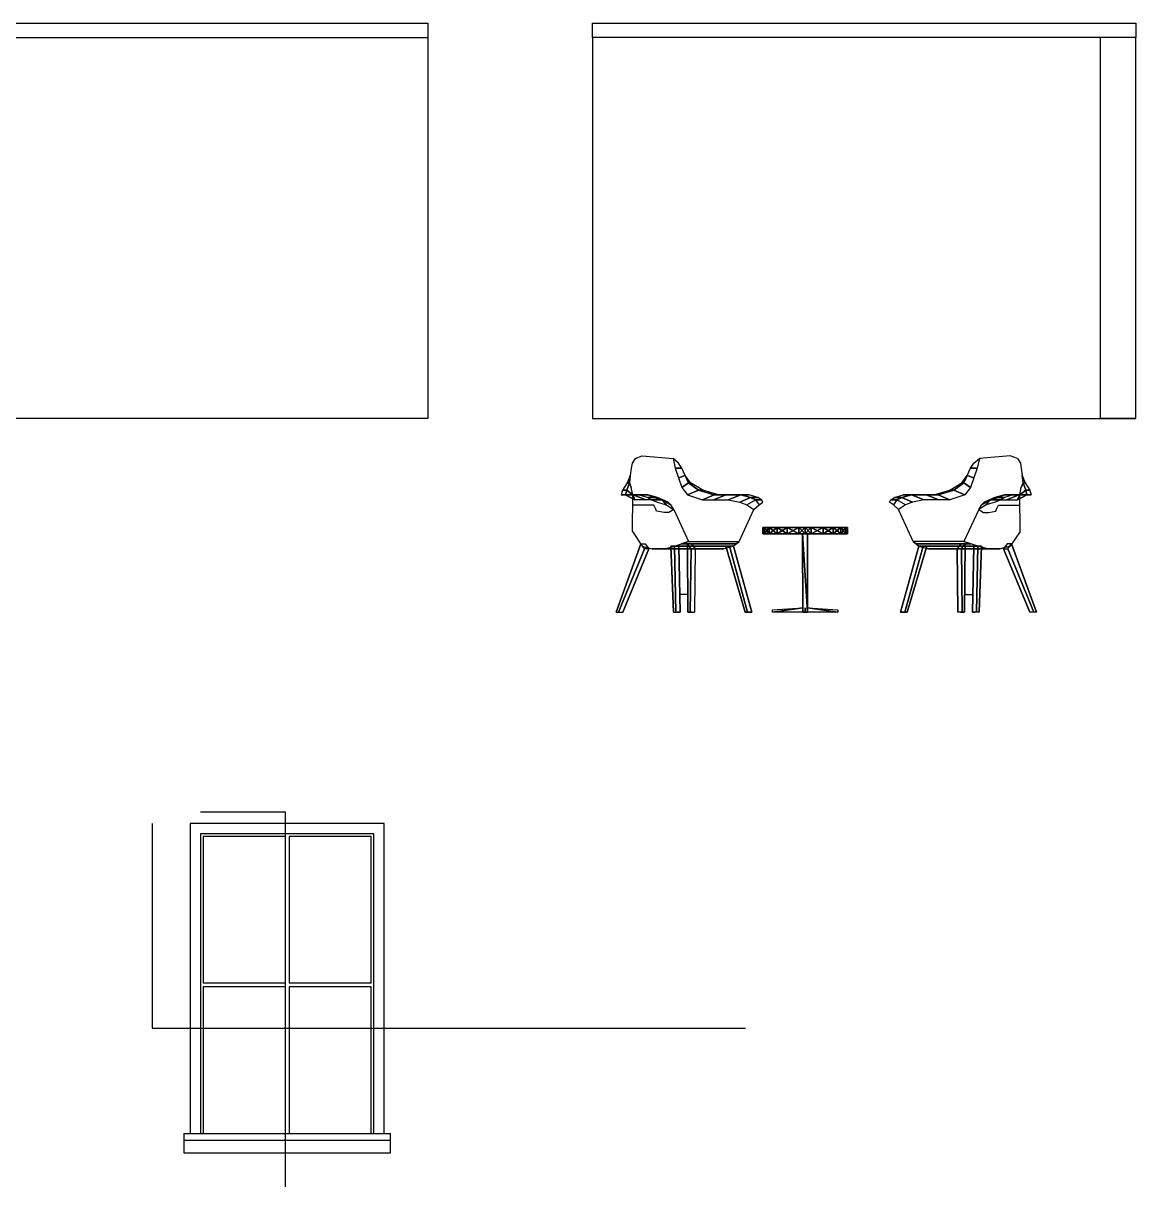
# Model space of a CAD drawing. Header units: millimetres. Extents: x -178199094 to 13669908, y -30538122 to 6091408.
# Drawn here: x 6821302 to 6829185, y 309113 to 317354 of the extents above; entities that cross this region are included whole.
import ezdxf

# ---------------------------------------------------------------- set-up
doc = ezdxf.new("R2010")
doc.units = ezdxf.units.MM
doc.layers.add('FUR', color=42, linetype='Continuous')
doc.layers.add('SKIRTING', color=2, linetype='Continuous')

# ---------------------------------------------------------------- blocks, each defined once
blk = doc.blocks.new('30x48b')
for p, q in [((1, 51), (1, 3)), ((31, 51), (1, 51)), ((31, 3), (31, 51)), ((2.6, 49.4), (2.6, 3)), ((29.4, 49.4), (2.6, 49.4)), ((3, 49), (3, 26.3)), ((15.7, 49), (3, 49)), ((15.7, 49), (15.7, 26.3)), ((29, 49), (16.3, 49)), ((16.3, 49), (16.3, 26.3)), ((29, 26.3), (29, 49)), ((29.4, 3), (29.4, 49.4)), ((15.7, 26.3), (3, 26.3)), ((15.7, 25.7), (3, 25.7)), ((3, 25.7), (3, 3)), ((15.7, 25.7), (15.7, 3)), ((29, 26.3), (16.3, 26.3)), ((29, 25.7), (16.3, 25.7)), ((16.3, 25.7), (16.3, 3)), ((29, 3), (29, 25.7)), ((0, 3), (0, 0)), ((0, 3), (32, 3)), ((0, 2), (32, 2)), ((32, 0), (32, 3)), ((0, 0), (32, 0))]:
    blk.add_line(p, q)

msp = doc.modelspace()

# ---------------------------------------------------------------- linework, layer by layer
at = {"color": 18, "true_color": 0x000000}
for points in [[(6813818.44277, 317254.34743), (6813818.44277, 317354.34743), (6824168.44277, 317354.34743), (6824168.44277, 317254.34743)], [(6825334.95631, 317254.34743), (6825334.95631, 317354.34743), (6829184.95631, 317354.34743), (6829184.95631, 317254.34743)], [(6829184.95631, 314554.34743), (6828934.95631, 314554.34743), (6828934.95631, 317254.34743)]]:
    msp.add_lwpolyline(points, dxfattribs=at)
at = {"color": 253}
for points in [[(6822558.69867, 311767.51232), (6823158.69867, 311767.51232), (6823158.69867, 309112.56114)], [(6822214.12222, 311685.65507), (6822214.12222, 310235.65507), (6826419.87449, 310235.65507)]]:
    msp.add_lwpolyline(points, dxfattribs=at)
at = {"layer": 'FUR', "color": 7, "linetype": 'ByBlock'}
for p, q in [((6825770.70342, 313939.53137, -559.16737), (6825619.60311, 313941.28935, -561.91199)), ((6825785.29141, 313913.02965, -559.16737), (6825770.70342, 313939.53137, -559.16737)), ((6828197.95013, 313913.02965, -559.16737), (6828212.53812, 313939.53137, -559.16737)), ((6828212.53812, 313939.53137, -559.16737), (6828363.63844, 313941.28935, -561.91199)), ((6825789.26961, 313897.12841, -559.16737), (6825785.29141, 313913.02965, -559.16737)), ((6825842.31728, 313889.17813, -559.16737), (6825789.26961, 313897.12841, -559.16737)), ((6825876.13541, 313888.51541, -559.16737), (6825842.31728, 313889.17813, -559.16737)), ((6825910.75565, 313909.12699, 159.3835), (6825876.13541, 313888.51541, -559.16737)), ((6828072.48589, 313909.12699, 159.3835), (6828107.10613, 313888.51541, -559.16737)), ((6828107.10613, 313888.51541, -559.16737), (6828140.92427, 313889.17813, -559.16737)), ((6828140.92427, 313889.17813, -559.16737), (6828193.97193, 313897.12841, -559.16737)), ((6828193.97193, 313897.12841, -559.16737), (6828197.95013, 313913.02965, -559.16737))]:
    msp.add_line(p, q, dxfattribs=at)
at = {"layer": 'FUR', "color": 7}
for p, q in [((6826008.77243, 313307.48719, -876.80699), (6825955.78228, 313307.48719, -876.80699)), ((6827974.46911, 313307.48719, -876.80699), (6828027.45926, 313307.48719, -876.80699))]:
    msp.add_line(p, q, dxfattribs=at)
at = {"layer": 'FUR', "color": 18, "true_color": 0x000000}
for points in [[(6813818.44277, 317254.34743), (6824168.44277, 317254.34743), (6824168.44277, 314554.34743), (6813818.44277, 314554.34743), (6813818.44277, 317254.34743)], [(6825334.95631, 314554.34743), (6829184.95631, 314554.34743), (6829184.95631, 317254.34743), (6825334.95631, 317254.34743), (6825334.95631, 314554.34743)]]:
    msp.add_lwpolyline(points, dxfattribs=at)
at = {"layer": 'FUR', "color": 7, "linetype": 'ByBlock'}
for points, invisible_edges in [([(6825906.41125, 314272.18549, -816.29724), (6825921.38353, 314203.03149, -824.94149), (6825945.00006, 314237.60849, -818.61346)], 2), ([(6828076.83029, 314272.18549, -816.29724), (6828061.85801, 314203.03149, -824.94149), (6828038.24148, 314237.60849, -818.61346)], 2), ([(6825945.00006, 314237.60849, -818.61346), (6825921.38353, 314203.03149, -824.94149), (6825968.61659, 314203.03149, -812.28543)], 1), ([(6825921.38353, 314203.03149, -824.94149), (6825945.00006, 314133.87749, -818.61346), (6825968.61659, 314203.03149, -812.28543)], 2), ([(6825992.23312, 314151.16599, -805.95739), (6825968.61659, 314203.03149, -812.28543), (6825945.00006, 314133.87749, -818.61346)], 2), ([(6827991.00842, 314151.16599, -805.95739), (6828014.62495, 314203.03149, -812.28543), (6828038.24148, 314133.87749, -818.61346)], 2), ([(6828038.24148, 314237.60849, -818.61346), (6828061.85801, 314203.03149, -824.94149), (6828014.62495, 314203.03149, -812.28543)], 1), ([(6828061.85801, 314203.03149, -824.94149), (6828038.24148, 314133.87749, -818.61346), (6828014.62495, 314203.03149, -812.28543)], 2), ([(6825581.65352, 314099.30049, -548.94611), (6825547.69715, 314047.43499, -469.45227), (6825596.6258, 314099.30049, -557.59036)], 2), ([(6825577.64171, 314047.43499, -486.74077), (6825596.6258, 314099.30049, -557.59036), (6825547.69715, 314047.43499, -469.45227)], 2), ([(6825620.24233, 314012.85799, -551.26233), (6825596.6258, 314099.30049, -557.59036), (6825577.64171, 314047.43499, -486.74077)], 1), ([(6825596.6258, 314099.30049, -557.59036), (6825609.28186, 314064.72349, -604.82342), (6825602.95383, 314151.16599, -581.20689)], 2), ([(6825609.28186, 314064.72349, -604.82342), (6825596.6258, 314099.30049, -557.59036), (6825620.24233, 314012.85799, -551.26233)], 2), ([(6825945.00006, 314133.87749, -818.61346), (6825968.61659, 314064.72349, -812.28543), (6825992.23312, 314151.16599, -805.95739)], 2), ([(6826015.84965, 314099.30049, -799.62936), (6825992.23312, 314151.16599, -805.95739), (6825968.61659, 314064.72349, -812.28543)], 2), ([(6825968.61659, 314064.72349, -812.28543), (6826009.52162, 314012.85799, -776.01283), (6826015.84965, 314099.30049, -799.62936)], 2), ([(6826015.84965, 314099.30049, -799.62936), (6826009.52162, 314012.85799, -776.01283), (6826086.69924, 314047.43499, -780.64527)], 1), ([(6826030.82193, 314099.30049, -808.27361), (6826015.84965, 314099.30049, -799.62936), (6826116.6438, 314047.43499, -797.93377)], 2), ([(6826086.69924, 314047.43499, -780.64527), (6826116.6438, 314047.43499, -797.93377), (6826015.84965, 314099.30049, -799.62936)], 2), ([(6827952.41961, 314099.30049, -808.27361), (6827967.39189, 314099.30049, -799.62936), (6827866.59774, 314047.43499, -797.93377)], 2), ([(6827896.5423, 314047.43499, -780.64527), (6827866.59774, 314047.43499, -797.93377), (6827967.39189, 314099.30049, -799.62936)], 2), ([(6827967.39189, 314099.30049, -799.62936), (6827973.71992, 314012.85799, -776.01283), (6827896.5423, 314047.43499, -780.64527)], 1), ([(6827967.39189, 314099.30049, -799.62936), (6827991.00842, 314151.16599, -805.95739), (6828014.62495, 314064.72349, -812.28543)], 2), ([(6828014.62495, 314064.72349, -812.28543), (6827973.71992, 314012.85799, -776.01283), (6827967.39189, 314099.30049, -799.62936)], 2), ([(6828038.24148, 314133.87749, -818.61346), (6828014.62495, 314064.72349, -812.28543), (6827991.00842, 314151.16599, -805.95739)], 2), ([(6828373.95968, 314064.72349, -604.82342), (6828386.61574, 314099.30049, -557.59036), (6828362.99921, 314012.85799, -551.26233)], 2), ([(6828362.99921, 314012.85799, -551.26233), (6828386.61574, 314099.30049, -557.59036), (6828405.59983, 314047.43499, -486.74077)], 1), ([(6828386.61574, 314099.30049, -557.59036), (6828373.95968, 314064.72349, -604.82342), (6828380.28771, 314151.16599, -581.20689)], 2), ([(6828401.58802, 314099.30049, -548.94611), (6828435.54439, 314047.43499, -469.45227), (6828386.61574, 314099.30049, -557.59036)], 2), ([(6828405.59983, 314047.43499, -486.74077), (6828386.61574, 314099.30049, -557.59036), (6828435.54439, 314047.43499, -469.45227)], 2), ([(6825547.69715, 314047.43499, -469.45227), (6825539.67353, 314012.85799, -345.04159), (6825577.64171, 314047.43499, -486.74077)], 2), ([(6825569.61809, 314012.85799, -362.33009), (6825577.64171, 314047.43499, -486.74077), (6825539.67353, 314012.85799, -345.04159)], 2), ([(6825539.67353, 314012.85799, -345.04159), (6825578.88297, 314012.85799, -207.97485), (6825569.61809, 314012.85799, -362.33009)], 2), ([(6825635.83524, 313978.28099, -420.52362), (6825577.64171, 314047.43499, -486.74077), (6825569.61809, 314012.85799, -362.33009)], 1), ([(6825623.79981, 314012.85799, -233.9076), (6825569.61809, 314012.85799, -362.33009), (6825578.88297, 314012.85799, -207.97485)], 2), ([(6825635.83524, 313978.28099, -420.52362), (6825569.61809, 314012.85799, -362.33009), (6825713.63349, 313978.28099, -285.7731)], 2), ([(6825713.63349, 313978.28099, -285.7731), (6825569.61809, 314012.85799, -362.33009), (6825623.79981, 314012.85799, -233.9076)], 1), ([(6825620.24233, 314012.85799, -551.26233), (6825577.64171, 314047.43499, -486.74077), (6825635.83524, 313978.28099, -420.52362)], 2), ([(6825578.88297, 314012.85799, -207.97485), (6825667.64169, 314012.85799, -19.66323), (6825623.79981, 314012.85799, -233.9076)], 2), ([(6825635.83524, 313978.28099, -420.52362), (6825617.92611, 313753.53049, -589.85114), (6825620.24233, 314012.85799, -551.26233)], 1), ([(6825713.63349, 313978.28099, -285.7731), (6825623.79981, 314012.85799, -233.9076), (6825817.36449, 313978.28099, -106.10573)], 2), ([(6825727.53081, 314012.85799, -54.24023), (6825817.36449, 313978.28099, -106.10573), (6825623.79981, 314012.85799, -233.9076)], 2), ([(6825727.53081, 314012.85799, -54.24023), (6825623.79981, 314012.85799, -233.9076), (6825667.64169, 314012.85799, -19.66323)], 2), ([(6825667.64169, 314012.85799, -19.66323), (6825728.15144, 313995.56949, 85.14273), (6825727.53081, 314012.85799, -54.24023)], 2), ([(6825817.36449, 313978.28099, -106.10573), (6825727.53081, 314012.85799, -54.24023), (6825871.54621, 313960.99249, 22.31676)], 2), ([(6825871.54621, 313960.99249, 22.31676), (6825727.53081, 314012.85799, -54.24023), (6825796.68481, 313995.56949, 65.53801)], 1), ([(6825727.53081, 314012.85799, -54.24023), (6825728.15144, 313995.56949, 85.14273), (6825796.68481, 313995.56949, 65.53801)], 1), ([(6826009.52162, 314012.85799, -776.01283), (6826114.94821, 313978.28099, -697.13962), (6826086.69924, 314047.43499, -780.64527)], 2), ([(6826116.6438, 314047.43499, -797.93377), (6826086.69924, 314047.43499, -780.64527), (6826228.39842, 314012.85799, -742.67709)], 2), ([(6826198.45386, 314012.85799, -725.38859), (6826228.39842, 314012.85799, -742.67709), (6826086.69924, 314047.43499, -780.64527)], 2), ([(6826086.69924, 314047.43499, -780.64527), (6826114.94821, 313978.28099, -697.13962), (6826198.45386, 314012.85799, -725.38859)], 1), ([(6826114.94821, 313978.28099, -697.13962), (6826192.74646, 313978.28099, -562.3891), (6826198.45386, 314012.85799, -725.38859)], 2), ([(6826198.45386, 314012.85799, -725.38859), (6826192.74646, 313978.28099, -562.3891), (6826282.58014, 314012.85799, -614.2546)], 1), ([(6826192.74646, 313978.28099, -562.3891), (6826296.47746, 313978.28099, -382.72174), (6826282.58014, 314012.85799, -614.2546)], 2), ([(6826228.39842, 314012.85799, -742.67709), (6826198.45386, 314012.85799, -725.38859), (6826327.49699, 314012.85799, -640.18735)], 2), ([(6826282.58014, 314012.85799, -614.2546), (6826327.49699, 314012.85799, -640.18735), (6826198.45386, 314012.85799, -725.38859)], 2), ([(6826386.31115, 314012.85799, -434.58724), (6826282.58014, 314012.85799, -614.2546), (6826296.47746, 313978.28099, -382.72174)], 2), ([(6826327.49699, 314012.85799, -640.18735), (6826282.58014, 314012.85799, -614.2546), (6826446.20027, 314012.85799, -469.16424)], 2), ([(6826386.31115, 314012.85799, -434.58724), (6826446.20027, 314012.85799, -469.16424), (6826282.58014, 314012.85799, -614.2546)], 2), ([(6826296.47746, 313978.28099, -382.72174), (6826380.60374, 313960.99249, -271.58774), (6826386.31115, 314012.85799, -434.58724)], 2), ([(6826386.31115, 314012.85799, -434.58724), (6826380.60374, 313960.99249, -271.58774), (6826455.46515, 313995.56949, -314.80899)], 1), ([(6826446.20027, 314012.85799, -469.16424), (6826386.31115, 314012.85799, -434.58724), (6826506.71002, 313995.56949, -364.35827)], 2), ([(6826506.71002, 313995.56949, -364.35827), (6826386.31115, 314012.85799, -434.58724), (6826455.46515, 313995.56949, -314.80899)], 1), ([(6827537.04128, 314012.85799, -469.16424), (6827596.9304, 314012.85799, -434.58724), (6827476.53153, 313995.56949, -364.35827)], 2), ([(6827476.53153, 313995.56949, -364.35827), (6827596.9304, 314012.85799, -434.58724), (6827527.7764, 313995.56949, -314.80899)], 1), ([(6827596.9304, 314012.85799, -434.58724), (6827602.6378, 313960.99249, -271.58774), (6827527.7764, 313995.56949, -314.80899)], 1), ([(6827655.74456, 314012.85799, -640.18735), (6827700.6614, 314012.85799, -614.2546), (6827537.04128, 314012.85799, -469.16424)], 2), ([(6827596.9304, 314012.85799, -434.58724), (6827537.04128, 314012.85799, -469.16424), (6827700.6614, 314012.85799, -614.2546)], 2), ([(6827686.76408, 313978.28099, -382.72174), (6827602.6378, 313960.99249, -271.58774), (6827596.9304, 314012.85799, -434.58724)], 2), ([(6827596.9304, 314012.85799, -434.58724), (6827700.6614, 314012.85799, -614.2546), (6827686.76408, 313978.28099, -382.72174)], 2), ([(6827754.84312, 314012.85799, -742.67709), (6827784.78768, 314012.85799, -725.38859), (6827655.74456, 314012.85799, -640.18735)], 2), ([(6827700.6614, 314012.85799, -614.2546), (6827655.74456, 314012.85799, -640.18735), (6827784.78768, 314012.85799, -725.38859)], 2), ([(6827790.49508, 313978.28099, -562.3891), (6827686.76408, 313978.28099, -382.72174), (6827700.6614, 314012.85799, -614.2546)], 2), ([(6827784.78768, 314012.85799, -725.38859), (6827790.49508, 313978.28099, -562.3891), (6827700.6614, 314012.85799, -614.2546)], 1), ([(6827866.59774, 314047.43499, -797.93377), (6827896.5423, 314047.43499, -780.64527), (6827754.84312, 314012.85799, -742.67709)], 2), ([(6827784.78768, 314012.85799, -725.38859), (6827754.84312, 314012.85799, -742.67709), (6827896.5423, 314047.43499, -780.64527)], 2), ([(6827896.5423, 314047.43499, -780.64527), (6827868.29333, 313978.28099, -697.13962), (6827784.78768, 314012.85799, -725.38859)], 1), ([(6827868.29333, 313978.28099, -697.13962), (6827790.49508, 313978.28099, -562.3891), (6827784.78768, 314012.85799, -725.38859)], 2), ([(6827973.71992, 314012.85799, -776.01283), (6827868.29333, 313978.28099, -697.13962), (6827896.5423, 314047.43499, -780.64527)], 2), ([(6828165.87705, 313978.28099, -106.10573), (6828255.71073, 314012.85799, -54.24023), (6828111.69533, 313960.99249, 22.31676)], 2), ([(6828111.69533, 313960.99249, 22.31676), (6828255.71073, 314012.85799, -54.24023), (6828186.55673, 313995.56949, 65.53801)], 1), ([(6828269.60805, 313978.28099, -285.7731), (6828359.44173, 314012.85799, -233.9076), (6828165.87705, 313978.28099, -106.10573)], 2), ([(6828255.71073, 314012.85799, -54.24023), (6828165.87705, 313978.28099, -106.10573), (6828359.44173, 314012.85799, -233.9076)], 2), ([(6828255.71073, 314012.85799, -54.24023), (6828255.0901, 313995.56949, 85.14273), (6828186.55673, 313995.56949, 65.53801)], 1), ([(6828315.59985, 314012.85799, -19.66323), (6828255.0901, 313995.56949, 85.14273), (6828255.71073, 314012.85799, -54.24023)], 2), ([(6828255.71073, 314012.85799, -54.24023), (6828359.44173, 314012.85799, -233.9076), (6828315.59985, 314012.85799, -19.66323)], 2), ([(6828347.4063, 313978.28099, -420.52362), (6828413.62345, 314012.85799, -362.33009), (6828269.60805, 313978.28099, -285.7731)], 2), ([(6828269.60805, 313978.28099, -285.7731), (6828413.62345, 314012.85799, -362.33009), (6828359.44173, 314012.85799, -233.9076)], 1), ([(6828404.35857, 314012.85799, -207.97485), (6828315.59985, 314012.85799, -19.66323), (6828359.44173, 314012.85799, -233.9076)], 2), ([(6828362.99921, 314012.85799, -551.26233), (6828405.59983, 314047.43499, -486.74077), (6828347.4063, 313978.28099, -420.52362)], 2), ([(6828347.4063, 313978.28099, -420.52362), (6828405.59983, 314047.43499, -486.74077), (6828413.62345, 314012.85799, -362.33009)], 1), ([(6828347.4063, 313978.28099, -420.52362), (6828365.31543, 313753.53049, -589.85114), (6828362.99921, 314012.85799, -551.26233)], 1), ([(6828359.44173, 314012.85799, -233.9076), (6828413.62345, 314012.85799, -362.33009), (6828404.35857, 314012.85799, -207.97485)], 2), ([(6828443.56801, 314012.85799, -345.04159), (6828404.35857, 314012.85799, -207.97485), (6828413.62345, 314012.85799, -362.33009)], 2), ([(6828435.54439, 314047.43499, -469.45227), (6828443.56801, 314012.85799, -345.04159), (6828405.59983, 314047.43499, -486.74077)], 2), ([(6828413.62345, 314012.85799, -362.33009), (6828405.59983, 314047.43499, -486.74077), (6828443.56801, 314012.85799, -345.04159)], 2), ([(6825728.15144, 313995.56949, 85.14273), (6825754.08419, 313978.28099, 130.05957), (6825796.68481, 313995.56949, 65.53801)], 2), ([(6825796.68481, 313995.56949, 65.53801), (6825754.08419, 313978.28099, 130.05957), (6825831.26181, 313978.28099, 125.42713)], 1), ([(6825754.08419, 313978.28099, 130.05957), (6825794.98922, 313960.99249, 166.33216), (6825831.26181, 313978.28099, 125.42713)], 2), ([(6825831.26181, 313978.28099, 125.42713), (6825794.98922, 313960.99249, 166.33216), (6825857.19456, 313943.70399, 170.34397)], 1), ([(6825871.54621, 313960.99249, 22.31676), (6825796.68481, 313995.56949, 65.53801), (6825891.15093, 313943.70399, 90.85013)], 2), ([(6825891.15093, 313943.70399, 90.85013), (6825796.68481, 313995.56949, 65.53801), (6825831.26181, 313978.28099, 125.42713)], 1), ([(6825857.19456, 313943.70399, 170.34397), (6825891.15093, 313943.70399, 90.85013), (6825831.26181, 313978.28099, 125.42713)], 1), ([(6825910.75565, 313909.12699, 159.3835), (6825891.15093, 313943.70399, 90.85013), (6825857.19456, 313943.70399, 170.34397)], 2), ([(6826380.60374, 313960.99249, -271.58774), (6826430.15303, 313943.70399, -220.34287), (6826455.46515, 313995.56949, -314.80899)], 2), ([(6826455.46515, 313995.56949, -314.80899), (6826430.15303, 313943.70399, -220.34287), (6826490.04215, 313978.28099, -254.91987)], 1), ([(6826515.9749, 313943.70399, -210.00303), (6826430.15303, 313943.70399, -220.34287), (6826479.70231, 313909.12699, -169.098)], 1), ([(6826506.71002, 313995.56949, -364.35827), (6826455.46515, 313995.56949, -314.80899), (6826532.64277, 313978.28099, -319.44143)], 2), ([(6826532.64277, 313978.28099, -319.44143), (6826455.46515, 313995.56949, -314.80899), (6826490.04215, 313978.28099, -254.91987)], 1), ([(6826532.64277, 313978.28099, -319.44143), (6826490.04215, 313978.28099, -254.91987), (6826543.60324, 313960.99249, -265.88034)], 2), ([(6826543.60324, 313960.99249, -265.88034), (6826490.04215, 313978.28099, -254.91987), (6826515.9749, 313943.70399, -210.00303)], 1), ([(6827450.59878, 313978.28099, -319.44143), (6827493.1994, 313978.28099, -254.91987), (6827439.63831, 313960.99249, -265.88034)], 2), ([(6827439.63831, 313960.99249, -265.88034), (6827493.1994, 313978.28099, -254.91987), (6827467.26665, 313943.70399, -210.00303)], 1), ([(6827476.53153, 313995.56949, -364.35827), (6827527.7764, 313995.56949, -314.80899), (6827450.59878, 313978.28099, -319.44143)], 2), ([(6827450.59878, 313978.28099, -319.44143), (6827527.7764, 313995.56949, -314.80899), (6827493.1994, 313978.28099, -254.91987)], 1), ([(6827467.26665, 313943.70399, -210.00303), (6827553.08852, 313943.70399, -220.34287), (6827503.53924, 313909.12699, -169.098)], 1), ([(6827527.7764, 313995.56949, -314.80899), (6827553.08852, 313943.70399, -220.34287), (6827493.1994, 313978.28099, -254.91987)], 1), ([(6827602.6378, 313960.99249, -271.58774), (6827553.08852, 313943.70399, -220.34287), (6827527.7764, 313995.56949, -314.80899)], 2), ([(6828072.48589, 313909.12699, 159.3835), (6828092.09061, 313943.70399, 90.85013), (6828126.04698, 313943.70399, 170.34397)], 2), ([(6828111.69533, 313960.99249, 22.31676), (6828186.55673, 313995.56949, 65.53801), (6828092.09061, 313943.70399, 90.85013)], 2), ([(6828092.09061, 313943.70399, 90.85013), (6828186.55673, 313995.56949, 65.53801), (6828151.97973, 313978.28099, 125.42713)], 1), ([(6828126.04698, 313943.70399, 170.34397), (6828092.09061, 313943.70399, 90.85013), (6828151.97973, 313978.28099, 125.42713)], 1), ([(6828151.97973, 313978.28099, 125.42713), (6828188.25232, 313960.99249, 166.33216), (6828126.04698, 313943.70399, 170.34397)], 1), ([(6828186.55673, 313995.56949, 65.53801), (6828229.15735, 313978.28099, 130.05957), (6828151.97973, 313978.28099, 125.42713)], 1), ([(6828229.15735, 313978.28099, 130.05957), (6828188.25232, 313960.99249, 166.33216), (6828151.97973, 313978.28099, 125.42713)], 2), ([(6828255.0901, 313995.56949, 85.14273), (6828229.15735, 313978.28099, 130.05957), (6828186.55673, 313995.56949, 65.53801)], 2), ([(6826015.56162, 313684.37649, 98.87375), (6825966.01234, 313667.08799, 47.62888), (6825910.75565, 313909.12699, 159.3835)], 2), ([(6826479.70231, 313909.12699, -169.098), (6826355.29162, 313667.08799, -177.12162), (6826374.89634, 313684.37649, -108.58825)], 1), ([(6827503.53924, 313909.12699, -169.098), (6827627.94992, 313667.08799, -177.12162), (6827608.3452, 313684.37649, -108.58825)], 1), ([(6827967.67993, 313684.37649, 98.87375), (6828017.22921, 313667.08799, 47.62888), (6828072.48589, 313909.12699, 159.3835)], 2), ([(6826355.29162, 313667.08799, -177.12162), (6825966.01234, 313667.08799, 47.62888), (6826374.89634, 313684.37649, -108.58825)], 2), ([(6826015.56162, 313684.37649, 98.87375), (6826374.89634, 313684.37649, -108.58825), (6825966.01234, 313667.08799, 47.62888)], 2), ([(6827627.94992, 313667.08799, -177.12162), (6828017.22921, 313667.08799, 47.62888), (6827608.3452, 313684.37649, -108.58825)], 2), ([(6827967.67993, 313684.37649, 98.87375), (6827608.3452, 313684.37649, -108.58825), (6828017.22921, 313667.08799, 47.62888)], 2), ([(6825678.43586, 313667.08799, -485.04518), (6825708.38042, 313667.08799, -502.33368), (6825502.15968, 313183.00999, -582.90248)], 2), ([(6825502.15968, 313183.00999, -582.90248), (6825519.44818, 313183.00999, -552.95792), (6825678.43586, 313667.08799, -485.04518)], 2), ([(6825678.43586, 313667.08799, -485.04518), (6825519.44818, 313183.00999, -552.95792), (6825704.36861, 313632.51099, -440.12834)], 1), ([(6825734.31317, 313632.51099, -457.41684), (6825704.36861, 313632.51099, -440.12834), (6825519.44818, 313183.00999, -552.95792)], 12), ([(6825519.44818, 313183.00999, -552.95792), (6825549.39274, 313183.00999, -570.24642), (6825734.31317, 313632.51099, -457.41684)], 12), ([(6825549.39274, 313183.00999, -570.24642), (6825708.38042, 313667.08799, -502.33368), (6825734.31317, 313632.51099, -457.41684)], 1), ([(6825758.55033, 313632.51099, -311.70585), (6826147.82962, 313632.51099, -536.45635), (6825687.08011, 313649.79949, -470.0729)], 2), ([(6826147.82962, 313632.51099, -536.45635), (6825758.55033, 313632.51099, -311.70585), (6826266.5329, 313632.51099, -365.43324)], 2), ([(6825847.30905, 313632.51099, -123.39423), (6826266.5329, 313632.51099, -365.43324), (6825758.55033, 313632.51099, -311.70585)], 2), ([(6826266.5329, 313632.51099, -365.43324), (6825847.30905, 313632.51099, -123.39423), (6826335.6869, 313649.79949, -245.65499)], 2), ([(6825916.46306, 313649.79949, -3.61599), (6826335.6869, 313649.79949, -245.65499), (6825847.30905, 313632.51099, -123.39423)], 2), ([(6825890.5303, 313649.79949, -48.53283), (6825920.47487, 313649.79949, -65.82133), (6825908.43943, 313183.00999, 120.79469)], 2), ([(6825890.5303, 313649.79949, -48.53283), (6825908.43943, 313183.00999, 120.79469), (6825916.46306, 313649.79949, -3.61599)], 2), ([(6825925.72793, 313183.00999, 150.73925), (6825916.46306, 313649.79949, -3.61599), (6825908.43943, 313183.00999, 120.79469)], 2), ([(6826335.6869, 313649.79949, -245.65499), (6825916.46306, 313649.79949, -3.61599), (6826355.29162, 313667.08799, -177.12162)], 2), ([(6825966.01234, 313667.08799, 47.62888), (6826355.29162, 313667.08799, -177.12162), (6825916.46306, 313649.79949, -3.61599)], 2), ([(6825946.40762, 313649.79949, -20.90449), (6825916.46306, 313649.79949, -3.61599), (6825925.72793, 313183.00999, 150.73925)], 12), ([(6825925.72793, 313183.00999, 150.73925), (6825955.67249, 313183.00999, 133.45075), (6825946.40762, 313649.79949, -20.90449)], 12), ([(6825946.40762, 313649.79949, -20.90449), (6825955.67249, 313183.00999, 133.45075), (6825938.38399, 313183.00999, 103.50619)], 12), ([(6826011.21721, 313183.00999, -876.80699), (6826028.50571, 313183.00999, -846.86243), (6826007.82603, 313667.08799, -675.21868)], 2), ([(6826007.82603, 313667.08799, -675.21868), (6826028.50571, 313183.00999, -846.86243), (6826033.75878, 313632.51099, -630.30184)], 1), ([(6826041.16177, 313183.00999, -894.09549), (6826011.21721, 313183.00999, -876.80699), (6826007.82603, 313667.08799, -675.21868)], 12), ([(6826028.50571, 313183.00999, -846.86243), (6826058.45027, 313183.00999, -864.15093), (6826033.75878, 313632.51099, -630.30184)], 2), ([(6826058.45027, 313183.00999, -864.15093), (6826037.77059, 313667.08799, -692.50718), (6826063.70334, 313632.51099, -647.59034)], 1), ([(6826279.80959, 313649.79949, -273.28333), (6826417.49696, 313183.00999, -173.10981), (6826305.74234, 313649.79949, -228.36649)], 2), ([(6826447.44153, 313183.00999, -190.39831), (6826417.49696, 313183.00999, -173.10981), (6826279.80959, 313649.79949, -273.28333)], 12), ([(6826434.78546, 313183.00999, -143.16525), (6826305.74234, 313649.79949, -228.36649), (6826417.49696, 313183.00999, -173.10981)], 2), ([(6826335.6869, 313649.79949, -245.65499), (6826305.74234, 313649.79949, -228.36649), (6826464.73003, 313183.00999, -160.45375)], 2), ([(6826434.78546, 313183.00999, -143.16525), (6826464.73003, 313183.00999, -160.45375), (6826305.74234, 313649.79949, -228.36649)], 2), ([(6826335.6869, 313649.79949, -245.65499), (6826464.73003, 313183.00999, -160.45375), (6826447.44153, 313183.00999, -190.39831)], 12), ([(6827647.55464, 313649.79949, -245.65499), (6827518.51152, 313183.00999, -160.45375), (6827535.80002, 313183.00999, -190.39831)], 12), ([(6827647.55464, 313649.79949, -245.65499), (6827677.4992, 313649.79949, -228.36649), (6827518.51152, 313183.00999, -160.45375)], 2), ([(6827548.45608, 313183.00999, -143.16525), (6827518.51152, 313183.00999, -160.45375), (6827677.4992, 313649.79949, -228.36649)], 2), ([(6827535.80002, 313183.00999, -190.39831), (6827565.74458, 313183.00999, -173.10981), (6827703.43195, 313649.79949, -273.28333)], 12), ([(6827548.45608, 313183.00999, -143.16525), (6827677.4992, 313649.79949, -228.36649), (6827565.74458, 313183.00999, -173.10981)], 2), ([(6827703.43195, 313649.79949, -273.28333), (6827565.74458, 313183.00999, -173.10981), (6827677.4992, 313649.79949, -228.36649)], 2), ([(6827647.55464, 313649.79949, -245.65499), (6828066.77849, 313649.79949, -3.61599), (6827627.94992, 313667.08799, -177.12162)], 2), ([(6828017.22921, 313667.08799, 47.62888), (6827627.94992, 313667.08799, -177.12162), (6828066.77849, 313649.79949, -3.61599)], 2), ([(6827716.70864, 313632.51099, -365.43324), (6828135.93249, 313632.51099, -123.39423), (6827647.55464, 313649.79949, -245.65499)], 2), ([(6828066.77849, 313649.79949, -3.61599), (6827647.55464, 313649.79949, -245.65499), (6828135.93249, 313632.51099, -123.39423)], 2), ([(6827835.41192, 313632.51099, -536.45635), (6828224.69121, 313632.51099, -311.70585), (6827716.70864, 313632.51099, -365.43324)], 2), ([(6828135.93249, 313632.51099, -123.39423), (6827716.70864, 313632.51099, -365.43324), (6828224.69121, 313632.51099, -311.70585)], 2), ([(6828224.69121, 313632.51099, -311.70585), (6827835.41192, 313632.51099, -536.45635), (6828296.16143, 313649.79949, -470.0729)], 2), ([(6827924.79127, 313183.00999, -864.15093), (6827945.47095, 313667.08799, -692.50718), (6827919.5382, 313632.51099, -647.59034)], 1), ([(6827919.5382, 313632.51099, -647.59034), (6827949.48276, 313632.51099, -630.30184), (6827924.79127, 313183.00999, -864.15093)], 2), ([(6827954.73583, 313183.00999, -846.86243), (6827924.79127, 313183.00999, -864.15093), (6827949.48276, 313632.51099, -630.30184)], 2), ([(6827942.07977, 313183.00999, -894.09549), (6827972.02433, 313183.00999, -876.80699), (6827975.41551, 313667.08799, -675.21868)], 12), ([(6827975.41551, 313667.08799, -675.21868), (6827954.73583, 313183.00999, -846.86243), (6827949.48276, 313632.51099, -630.30184)], 1), ([(6827972.02433, 313183.00999, -876.80699), (6827954.73583, 313183.00999, -846.86243), (6827975.41551, 313667.08799, -675.21868)], 2), ([(6828057.51361, 313183.00999, 150.73925), (6828027.56905, 313183.00999, 133.45075), (6828036.83393, 313649.79949, -20.90449)], 12), ([(6828036.83393, 313649.79949, -20.90449), (6828027.56905, 313183.00999, 133.45075), (6828044.85755, 313183.00999, 103.50619)], 12), ([(6828036.83393, 313649.79949, -20.90449), (6828066.77849, 313649.79949, -3.61599), (6828057.51361, 313183.00999, 150.73925)], 12), ([(6828057.51361, 313183.00999, 150.73925), (6828066.77849, 313649.79949, -3.61599), (6828074.80211, 313183.00999, 120.79469)], 2), ([(6828092.71124, 313649.79949, -48.53283), (6828062.76668, 313649.79949, -65.82133), (6828074.80211, 313183.00999, 120.79469)], 2), ([(6828092.71124, 313649.79949, -48.53283), (6828074.80211, 313183.00999, 120.79469), (6828066.77849, 313649.79949, -3.61599)], 2), ([(6828433.8488, 313183.00999, -570.24642), (6828274.86112, 313667.08799, -502.33368), (6828248.92837, 313632.51099, -457.41684)], 1), ([(6828248.92837, 313632.51099, -457.41684), (6828278.87293, 313632.51099, -440.12834), (6828463.79336, 313183.00999, -552.95792)], 12), ([(6828463.79336, 313183.00999, -552.95792), (6828433.8488, 313183.00999, -570.24642), (6828248.92837, 313632.51099, -457.41684)], 12), ([(6828304.80568, 313667.08799, -485.04518), (6828274.86112, 313667.08799, -502.33368), (6828481.08186, 313183.00999, -582.90248)], 2), ([(6828304.80568, 313667.08799, -485.04518), (6828463.79336, 313183.00999, -552.95792), (6828278.87293, 313632.51099, -440.12834)], 1), ([(6828481.08186, 313183.00999, -582.90248), (6828463.79336, 313183.00999, -552.95792), (6828304.80568, 313667.08799, -485.04518)], 2)]:
    msp.add_3dface(points, dxfattribs=dict(at, invisible_edges=invisible_edges))
for points in [[(6825602.95383, 314151.16599, -581.20689), (6825581.65352, 314099.30049, -548.94611), (6825596.6258, 314099.30049, -557.59036)], [(6826030.82193, 314099.30049, -808.27361), (6825992.23312, 314151.16599, -805.95739), (6826015.84965, 314099.30049, -799.62936)], [(6827952.41961, 314099.30049, -808.27361), (6827991.00842, 314151.16599, -805.95739), (6827967.39189, 314099.30049, -799.62936)], [(6828380.28771, 314151.16599, -581.20689), (6828401.58802, 314099.30049, -548.94611), (6828386.61574, 314099.30049, -557.59036)]]:
    msp.add_3dface(points, dxfattribs=at)
at = {"layer": 'SKIRTING', "color": 7}
for p, q in [((6825636.9102, 314272.18549, -660.70073), (6825615.60989, 314237.60849, -628.43995)), ((6825636.9102, 314272.18549, -660.70073), (6825688.15507, 314289.47399, -710.25001)), ((6825688.15507, 314289.47399, -710.25001), (6825906.41125, 314272.18549, -816.29724)), ((6828295.08647, 314289.47399, -710.25001), (6828076.83029, 314272.18549, -816.29724)), ((6828346.33134, 314272.18549, -660.70073), (6828295.08647, 314289.47399, -710.25001)), ((6828346.33134, 314272.18549, -660.70073), (6828367.63165, 314237.60849, -628.43995)), ((6825609.28186, 314203.03149, -604.82342), (6825602.95383, 314151.16599, -581.20689)), ((6825615.60989, 314237.60849, -628.43995), (6825609.28186, 314203.03149, -604.82342)), ((6828367.63165, 314237.60849, -628.43995), (6828373.95968, 314203.03149, -604.82342)), ((6828373.95968, 314203.03149, -604.82342), (6828380.28771, 314151.16599, -581.20689)), ((6825617.92611, 313753.53049, -589.85114), (6825687.08011, 313649.79949, -470.0729)), ((6828365.31543, 313753.53049, -589.85114), (6828296.16143, 313649.79949, -470.0729))]:
    msp.add_line(p, q, dxfattribs=at)

# ---------------------------------------------------------------- block references
at = {"xscale": 45.76730297085847, "yscale": 45.76730297085847, "zscale": 45.76730297085847}
msp.add_blockref('30x48b', (6822439.70368, 309351.52262), dxfattribs=at)

# ---------------------------------------------------------------- meshes
at = {"layer": 'FUR', "color": 7, "linetype": 'ByBlock'}
mesh = msp.add_polyface(dxfattribs=at)
corners = [(6827141.99924, 313737.59209, -921.66563), (6826842.0595, 313737.59209, -921.66563), (6827130.2067, 313737.59209, -1011.23884), (6826842.0595, 313783.00999, -921.66563), (6827141.99924, 313783.00999, -921.66563), (6827130.2067, 313783.00999, -1011.23884), (6827095.63273, 313737.59209, -1094.70778), (6827095.63273, 313783.00999, -1094.70778), (6827040.63349, 313737.59209, -1166.38418), (6827040.63349, 313783.00999, -1166.38418), (6826968.95708, 313737.59209, -1221.38342), (6826968.95708, 313783.00999, -1221.38342), (6826885.48814, 313737.59209, -1255.95739), (6826885.48814, 313783.00999, -1255.95739), (6826842.0595, 313737.59209, -1267.74993), (6826842.0595, 313783.00999, -1267.74993), (6826798.63087, 313737.59209, -1255.95739), (6826798.63087, 313783.00999, -1255.95739), (6826715.16192, 313737.59209, -1221.38342), (6826715.16192, 313783.00999, -1221.38342), (6826643.48552, 313737.59209, -1166.38418), (6826643.48552, 313783.00999, -1166.38418), (6826588.48628, 313737.59209, -1094.70778), (6826588.48628, 313783.00999, -1094.70778), (6826553.91231, 313737.59209, -1011.23884), (6826553.91231, 313783.00999, -1011.23884), (6826542.11977, 313737.59209, -921.66563), (6826542.11977, 313783.00999, -921.66563), (6826553.91231, 313737.59209, -832.09242), (6826553.91231, 313783.00999, -832.09242), (6826588.48628, 313737.59209, -748.62347), (6826588.48628, 313783.00999, -748.62347), (6826643.48552, 313737.59209, -676.94707), (6826643.48552, 313783.00999, -676.94707), (6826715.16192, 313737.59209, -621.94783), (6826715.16192, 313783.00999, -621.94783), (6826798.63087, 313737.59209, -587.37386), (6826798.63087, 313783.00999, -587.37386), (6826842.0595, 313737.59209, -575.58132), (6826842.0595, 313783.00999, -575.58132), (6826885.48814, 313737.59209, -587.37386), (6826885.48814, 313783.00999, -587.37386), (6826968.95708, 313737.59209, -621.94783), (6826968.95708, 313783.00999, -621.94783), (6827040.63349, 313737.59209, -676.94707), (6827040.63349, 313783.00999, -676.94707), (6827095.63273, 313737.59209, -748.62347), (6827095.63273, 313783.00999, -748.62347), (6827130.2067, 313737.59209, -832.09242), (6827130.2067, 313783.00999, -832.09242)]
mesh.append_faces([[corners[k] for k in face] for face in [(0, 1, 2), (2, 1, 6), (6, 1, 8), (8, 1, 10), (10, 1, 12), (12, 1, 14), (14, 1, 16), (16, 1, 18), (18, 1, 20), (20, 1, 22), (22, 1, 24), (24, 1, 26), (26, 1, 28), (28, 1, 30), (30, 1, 32), (32, 1, 34), (34, 1, 36), (36, 1, 38), (38, 1, 40), (40, 1, 42), (42, 1, 44), (44, 1, 46), (46, 1, 48), (48, 1, 0)]], dxfattribs={"vtx0": -1, "vtx1": -1, "color": 7})
mesh.append_faces([[corners[k] for k in face] for face in [(3, 4, 5), (3, 5, 7), (3, 7, 9), (3, 9, 11), (3, 11, 13), (3, 13, 15), (3, 15, 17), (3, 17, 19), (3, 19, 21), (3, 21, 23), (3, 23, 25), (3, 25, 27), (3, 27, 29), (3, 29, 31), (3, 31, 33), (3, 33, 35), (3, 35, 37), (3, 37, 39), (3, 39, 41), (3, 41, 43), (3, 43, 45), (3, 45, 47), (3, 47, 49), (3, 49, 4)]], dxfattribs={"vtx0": -1, "vtx2": -1, "color": 7})
mesh.append_faces([[corners[k] for k in face] for face in [(0, 2, 4), (2, 6, 5), (6, 8, 7), (8, 10, 9), (10, 12, 11), (12, 14, 13), (14, 16, 15), (16, 18, 17), (18, 20, 19), (20, 22, 21), (22, 24, 23), (24, 26, 25), (26, 28, 27), (28, 30, 29), (30, 32, 31), (32, 34, 33), (34, 36, 35), (36, 38, 37), (38, 40, 39), (40, 42, 41), (42, 44, 43), (44, 46, 45), (46, 48, 47), (48, 0, 49)]], dxfattribs={"vtx1": -1, "color": 7})
mesh.append_faces([[corners[k] for k in face] for face in [(2, 5, 4), (6, 7, 5), (8, 9, 7), (10, 11, 9), (12, 13, 11), (14, 15, 13), (16, 17, 15), (18, 19, 17), (20, 21, 19), (22, 23, 21), (24, 25, 23), (26, 27, 25), (28, 29, 27), (30, 31, 29), (32, 33, 31), (34, 35, 33), (36, 37, 35), (38, 39, 37), (40, 41, 39), (42, 43, 41), (44, 45, 43), (46, 47, 45), (48, 49, 47), (0, 4, 49)]], dxfattribs={"vtx2": -1, "color": 7})
mesh = msp.add_polyface(dxfattribs=at)
corners = [(6826842.0595, 313213.28554, -2126.07157), (6826842.0595, 313198.14776, -1912.65291), (6826842.0595, 313183.00999, -1912.65291), (6826842.0595, 313183.00999, -2126.07157), (6826611.33662, 313198.14776, -2143.37579), (6826824.75529, 313213.28554, -2143.37579), (6826611.33662, 313183.00999, -2143.37579), (6826824.75529, 313183.00999, -2143.37579), (6826842.0595, 313198.14776, -2374.09867), (6826842.0595, 313213.28554, -2160.68001), (6826842.0595, 313183.00999, -2374.09867), (6826842.0595, 313183.00999, -2160.68001), (6826859.28965, 313737.59209, -1263.07129), (6826859.28965, 313737.59209, -1263.07129), (6826859.36372, 313183.00999, -2160.68001), (6826859.36372, 313183.00999, -2126.07157), (6826824.7273, 313737.59209, -1263.04358), (6826824.7273, 313737.59209, -1263.04358), (6826824.75529, 313183.00999, -2160.68001), (6826824.75529, 313183.00999, -2126.07157), (6826859.36372, 313213.28554, -2143.37579), (6827072.78238, 313198.14776, -2143.37579), (6827072.78238, 313183.00999, -2143.37579), (6826859.36372, 313183.00999, -2143.37579)]
mesh.append_faces([[corners[k] for k in face] for face in [(4, 5, 6), (7, 6, 5), (8, 9, 10), (11, 10, 9), (12, 13, 14), (15, 14, 13), (13, 16, 15), (19, 15, 16)]], dxfattribs={"vtx1": -1, "color": 7})
mesh.append_faces([[corners[k] for k in face] for face in [(0, 1, 2), (2, 3, 0), (16, 17, 18), (18, 19, 16), (17, 12, 14), (14, 18, 17), (20, 21, 22), (22, 23, 20)]], dxfattribs={"vtx2": -1, "color": 7})

doc.saveas('drawing.dxf')
